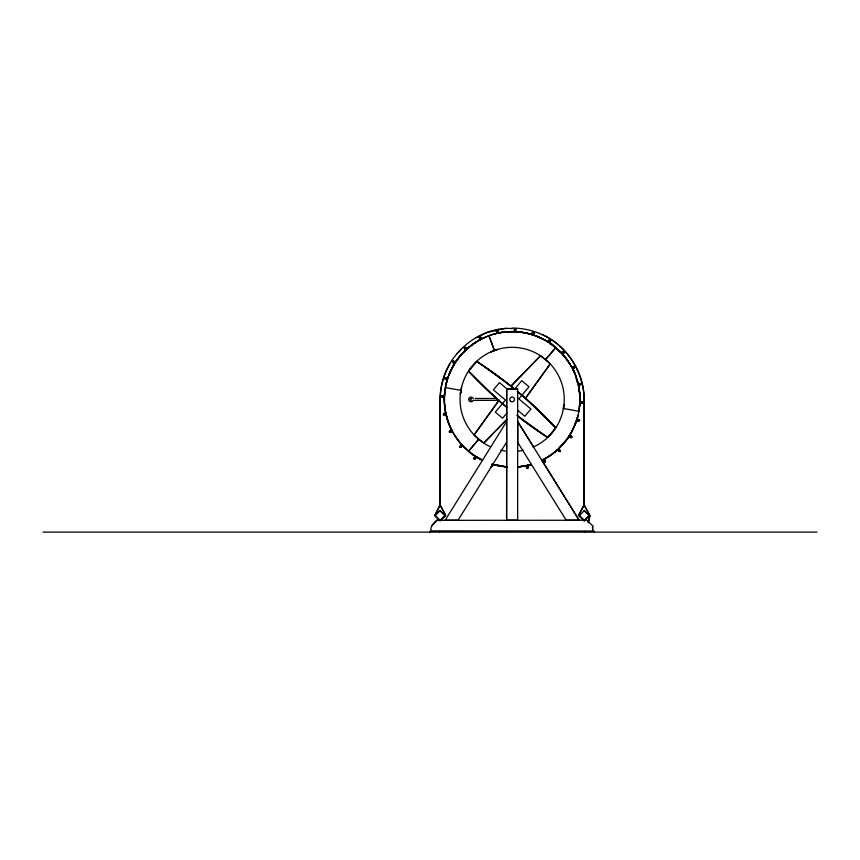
<?xml version="1.0" encoding="UTF-8"?>
<svg xmlns="http://www.w3.org/2000/svg" width="860" height="860" viewBox="0 0 860 860"><rect width="100%" height="100%" fill="white"/><g stroke="black" fill="none" stroke-linecap="round" stroke-linejoin="round"><path stroke-width="1.29" d="M431.656 525.815C446.318 512.259 427.119 525.686 431.58 531.233L592.615 531.308L592.615 525.707L592.615 531.233M439.481 531.233L439.395 532.104L439.481 531.394M506.529 442.309L458.111 520.171L445.136 520.257L506.529 421.69M506.69 388.913L517.666 388.913L517.666 520.171L506.604 520.171L506.69 388.827L506.604 520.171M517.591 388.913L506.604 388.913M584.875 532.104L584.8 531.233M594.196 532.104L594.196 531.308L594.196 532.017M452.005 430.774C437.579 404.243 444.179 368.37 467.023 348.945M444.426 395.761L444.803 392.096M512.119 328.563C485.986 326.445 457.971 344.967 446.781 369.499A72.659 72.659 0 0 0 440.03 399.997L440.03 505.013L434.741 515.548L440.03 520.805M579.898 402.319L579.694 393.45L578.339 384.689M444.448 400.835L444.491 397.234L442.072 397.169L441.373 396.288L442.459 395.675M515.882 329.702L515.204 328.703L514.387 329.348L514.291 331.734C483.116 329.993 453.188 353.008 446.254 383.345A67.822 67.822 0 0 1 484.911 337.313M441.406 396.395L442.18 395.589M462.497 445.931L461.659 444.663L459.939 446.2L459.971 447.329L460.046 446.243M464.185 348.279L464.314 347.16L465.378 347.214C469.151 349.73 464.077 350.127 464.421 348.504M461.659 444.663L472.033 454.08L482.481 460.358A67.822 67.822 0 0 1 472.033 454.08C449.296 437.783 438.654 406.479 447.361 379.787L445.039 379.11L444.598 378.077L445.802 377.766M514.377 331.551L514.387 329.348M515.86 329.412L515.269 328.649L515.968 329.412L515.86 331.799L523.869 332.616L533.318 334.906L531.76 334.497L532.447 332.315L531.727 334.594L528.19 333.605M559.892 450.328L560 451.661L560.129 450.554L558.591 448.866L566.869 439.471L571.62 431.989L575.361 424.044L578.038 415.584M578.543 421.067L576.587 420.54L578.941 411.316L579.93 402.426L579.737 393.558L578.393 384.785L575.92 376.271L572.351 368.144L567.761 360.555L562.644 354.266L564.3 352.589L564.321 351.504L563.279 351.46C559.387 355.739 553.668 342.57 548.659 342.248C542.402 338.292 535.522 335.346 528.341 333.551C515.355 330.401 501.315 331.068 488.846 335.808M561.601 352.998L562.634 354.116L564.375 352.621L564.429 351.589M559.032 350.385A67.822 67.822 0 0 1 579.586 406.844L579.93 401.566L578.887 411.144M582.94 402.426C580.586 404.254 584.456 402.19 582.177 401.738M579.489 406.737L579.758 403.136L582.177 403.243M579.962 401.566L582.241 401.663L579.823 401.555M490.168 446.641A52.094 52.094 0 0 1 481.31 441.395L476.128 437.02A52.094 52.094 0 0 1 460.358 393.708L460.895 390.246M460.433 393.794L460.981 390.268M563.848 405.038L562.752 411.757A52.094 52.094 0 0 1 533.082 447.114M563.934 405.049L563.45 408.575L563.956 405.125A52.094 52.094 0 0 0 548.196 361.813L540.381 355.825L511.055 385.979L514.248 388.838M460.401 393.708L461.583 386.989M460.476 393.708L461.605 387.086A52.094 52.094 0 0 1 491.2 351.719M581.242 384.076L580.145 383.592M455.499 362.35L453.435 361.103L455.359 362.393L460.218 355.911M567.482 438.428L568.836 436.45L570.846 437.729L571.921 437.407M588.423 522.687L589.971 515.419L588.143 522.687M474.172 434.913L498.746 400.674M445.34 379.12L447.361 379.787L447.415 378.196M578.941 419.712C581.209 421.099 577.393 421.819 576.641 420.465M492.404 464.454L496.091 465.228M533.791 333.046L533.372 331.831L533.985 332.788L533.243 335.067M447.737 378.292L446.888 379.604M476.956 341.527L480.159 339.721L479.138 337.604C478.998 335.486 481.385 337.174 481.299 338.496M449.673 431.15L451.704 430.108M451.64 430.15L452.231 431.44M479.665 338.55L480.149 339.635L473.204 343.892M532.469 332.616L533.372 331.831M491.845 466.217L492.457 464.4M492.511 464.486L491.866 466.518L490.845 466.958M533.308 335.077L533.899 333.078M545.175 461.229L544.821 462.261L545.261 461.218L544.101 459.229L551.034 454.994L557.957 449.447L566.837 439.557L571.61 432.075L576.834 419.755M574.609 367.671C575.942 364.769 573.534 370.176 572.749 368.65M575.297 423.915L576.49 420.508M577.071 419.11L579.242 419.723M449.06 374.81L455.252 362.35M497.553 349.493L491.125 351.751L497.639 349.386A52.094 52.094 0 0 1 542.982 357.427M491.232 351.719L494.468 350.428L488.953 335.701L494.349 350.558L497.531 349.418M557.538 450.06L559.967 451.661M488.974 335.679L481.557 339.001M573.555 427.99L569.696 435.149L571.663 436.45L571.868 437.503M449.823 364.038L446.921 369.563A72.509 72.509 0 0 0 440.18 400.007L440.18 505.035L445.749 515.312L441.169 519.891M541.757 460.089L579.145 520.257L517.666 421.561L533.286 446.48M473.914 458.133L474.15 459.197L475.193 458.971L476.418 457.047L482.535 460.401M473.86 458.122L475.053 456.208L468.646 451.446M550.185 339.711L549.121 339.861L547.895 341.785L536.672 336.185M476.3 457.187L475.139 458.896L474.053 459.132M549.357 342.28L548.089 341.624M550.142 339.635C551.002 341.925 546.681 343.172 552.152 344.752M452.435 361.404C455.037 361.017 451.124 360.91 452.618 362.436L454.596 363.597L452.618 362.436M445.824 413.413C442.266 412.843 443.706 417.369 443.534 413.832C446.157 410.8 446.447 417.423 445.77 413.337M497.725 330.81L496.736 330.272L498.252 333.046L496.671 333.379L496.768 330.272L497.757 330.81L498.112 332.401M496.209 331.154L496.833 330.315M547.981 341.646L548.798 340.366M550.368 340.689L549.196 342.592L561.58 353.105M527.588 465.539L518.032 466.98A67.822 67.822 0 0 0 531.2 464.507L526.105 465.948M574.2 372.176L572.609 368.865C576.469 372.713 575.845 383.194 579.414 385.205M527.664 465.518L528.104 467.679L527.438 468.582L526.051 465.69L518.107 466.969M475.075 456.359L476.418 457.047L475.128 456.23M563.472 408.5L578.941 411.316M510.947 386.097A419.949 419.949 0 0 0 476.762 361.404L468.56 371.047M517.774 391.762A420.002 420.002 0 0 1 555.7 427.721L525.245 397.987L555.754 427.592L547.648 437.439A419.949 419.949 0 0 1 517.494 416.003M555.754 427.742L555.764 427.71A419.949 419.949 0 0 0 525.471 398.277L517.215 391.321L525.546 398.212L550.196 363.941L525.567 398.148M474.139 434.762L498.768 400.62L507.088 407.565M470.312 368.671L476.741 361.469A420.002 420.002 0 0 1 514.861 389.344M566.772 439.514L558.484 448.812L559.656 450.178L558.86 449.2M571.986 367.457L565.041 357.05L555.635 347.375M493.145 334.325A67.822 67.822 0 0 1 552.324 344.752L555.754 347.558L545.627 359.491L550.207 364.06M514.947 388.731L521.719 380.668L528.986 386.763L518.827 398.857L530.932 409.016L524.837 416.272L517.774 410.349M468.485 451.274L478.654 439.18M506.798 419.4L483.965 443.007L478.762 439.17L468.614 451.242M555.872 347.548L545.584 359.544M506.809 413.176L502.584 418.218L495.317 412.133L505.476 400.029L493.371 389.87L499.466 382.614L507.529 389.387M544.821 462.261L543.832 461.949L542.725 459.831M551.937 432.827L547.551 437.417A420.002 420.002 0 0 1 517.516 415.939M457.004 353.739L461.261 349.138M476.236 436.901L474.139 434.762L478.762 439.17M511.044 386.14L540.531 355.825M506.852 419.454L483.868 442.964M440.062 510.593L435.042 515.613L439.954 510.593L445.018 515.505M439.987 520.526L444.986 515.505M441.04 519.795L445.555 515.28L440.105 505.164L434.934 515.516L440.137 520.698M579.307 515.613L584.327 520.526L579.307 515.613L584.327 510.593L589.24 515.613L584.22 510.593M584.22 520.805L589.745 515.28L584.22 505.013L584.22 399.997C584.305 372.563 567.514 346.129 542.563 334.658M543.273 460.723L542.81 459.982L550.991 454.929L558.634 448.92M463.282 352.535L465.862 350.009L464.669 348.644M561.72 352.89L563.053 351.665M462.68 445.76L460.981 447.286L459.896 447.243M461.035 447.372L462.712 445.835M579.941 403.06L581.887 403.146M461.53 444.889L454.166 434.547M469.657 346.558L466.915 348.913L477.074 341.474M554.582 452.209L557.538 449.93M471.731 400.083C470.022 401.448 469.528 397.718 471.538 398.588M571.663 436.45L570.159 435.418M547.369 457.369L551.088 454.94M479.74 338.862C480.46 341.269 482.267 337.185 480.557 337.174M542.875 459.885L544.208 459.186M573.953 366.414L574.985 366.736L573.953 366.328L572.072 367.306M451.726 430L449.608 431.096C448.028 432.494 452.059 432.784 449.371 432.118L449.705 431.15M571.964 367.37L573.039 366.908M451.285 431.924L450.328 432.419M572.642 368.714L572.093 367.381M572.792 368.704L574.383 367.79M450.339 432.505L452.457 431.397M476.16 337.7L487.502 332.379L505.841 328.316M527.578 465.357L531.082 464.464M531.104 464.54L518.032 466.905M580.436 383.452L578.071 383.969L577.157 380.41M580.178 383.592L578.221 383.947L578.608 385.398M446.125 414.885L444.179 415.24M578.565 385.484L580.779 384.99L581.338 384.119L580.392 383.538M498.241 333.142L501.917 332.454M522.428 466.378L526.105 465.798M479.171 337.604L479.364 336.615M547.616 437.46L516.785 415.294M475.193 398.47L496.865 398.47M473.989 400.362L499.499 400.362M528.104 467.679C527.47 469.7 525.922 467.27 526.116 465.862M435.042 515.505L440.105 520.526M579.188 520.171L566.159 520.171L517.741 442.459L517.741 421.54M437.031 520.332L587.058 520.257L592.701 525.89M594.282 531.394L430.075 531.308L430 532.017M43 532.104L817 532.104M515.785 331.702L514.366 331.637M510.614 331.616L515.043 331.659M442.147 395.589L444.566 395.654M442.427 395.675L444.459 395.761M504.82 466.754L507.217 466.937L492.554 464.335M515.935 331.799L519.601 332.078M504.745 466.743L507.196 466.937L492.522 464.303M519.462 332.067L523.858 332.691M460.852 390.332L445.362 387.613M523.987 332.712L528.33 333.626M496.026 465.195L500.359 466.12M445.523 377.604L447.834 378.282M445.77 377.766L447.716 378.368M532.49 334.723L540.854 338.044M482.514 460.283L476.44 456.94M569.696 435.149L571.416 436.31M569.062 436.59L569.997 437.063M453.435 361.103L455.445 362.382M570.374 435.622L571.448 436.31M568.836 436.45L570.879 437.729M472.129 454.069L475.107 456.112M476.816 361.35L510.69 385.882M510.711 385.828L511.259 386.323M542.918 357.556L545.595 359.652M511.055 385.979L515.215 389.537M499.069 400.846L468.603 371.176A420.002 420.002 0 0 0 498.864 400.491M583.994 520.805L578.5 515.312L584.058 504.992L584.058 400.007C584.155 372.627 567.396 346.247 542.499 334.798A71.509 71.509 0 0 0 512.119 328.058M439.954 510.593L445.018 515.613M562.634 354.116L570.094 364.188M462.766 445.76L465.335 448.382A67.822 67.822 0 0 1 444.77 391.977M465.518 347.472L466.786 348.773L465.712 347.687M557.323 449.887L558.828 451.349M557.678 450.242L558.602 451.145M441.373 396.288L442.137 397.083M481.138 338.13L481.535 338.894M544.208 459.358L544.573 459.971M544.208 459.251L545.025 461.003M543.918 461.885L542.95 460.014M448.501 422.636L446.211 414.864L447.125 418.315M577.221 380.507L578.113 384.012M498.015 332.358L498.23 332.971M527.642 465.604L527.965 467.41M496.564 332.745L496.661 333.315L496.349 331.412M579.221 390.16L579.618 393.461M444.663 405.372L445.2 409.769L444.685 405.264M579.264 390.257L579.662 393.558M523.461 450.264A52.094 52.094 0 0 1 517.774 451.199M506.508 451.199A52.094 52.094 0 0 1 500.832 450.264M578.06 415.487A67.822 67.822 0 0 1 541.456 460.584M507.056 467.034A67.822 67.822 0 0 1 491.834 464.11M506.529 407.135A419.949 419.949 0 0 1 468.603 371.176M473.118 400.599A2.365 2.365 0 0 1 469.388 401.093A2.365 2.365 0 0 1 469.882 397.363A2.365 2.365 0 0 1 473.355 398.803M584.144 505.153L578.694 515.28L584.112 520.698L589.551 515.247L584.144 505.153M510.464 401.093A2.365 2.365 0 0 0 514.431 400.029A2.365 2.365 0 0 0 511.528 397.127A2.365 2.365 0 0 0 510.464 401.093"/></g></svg>
